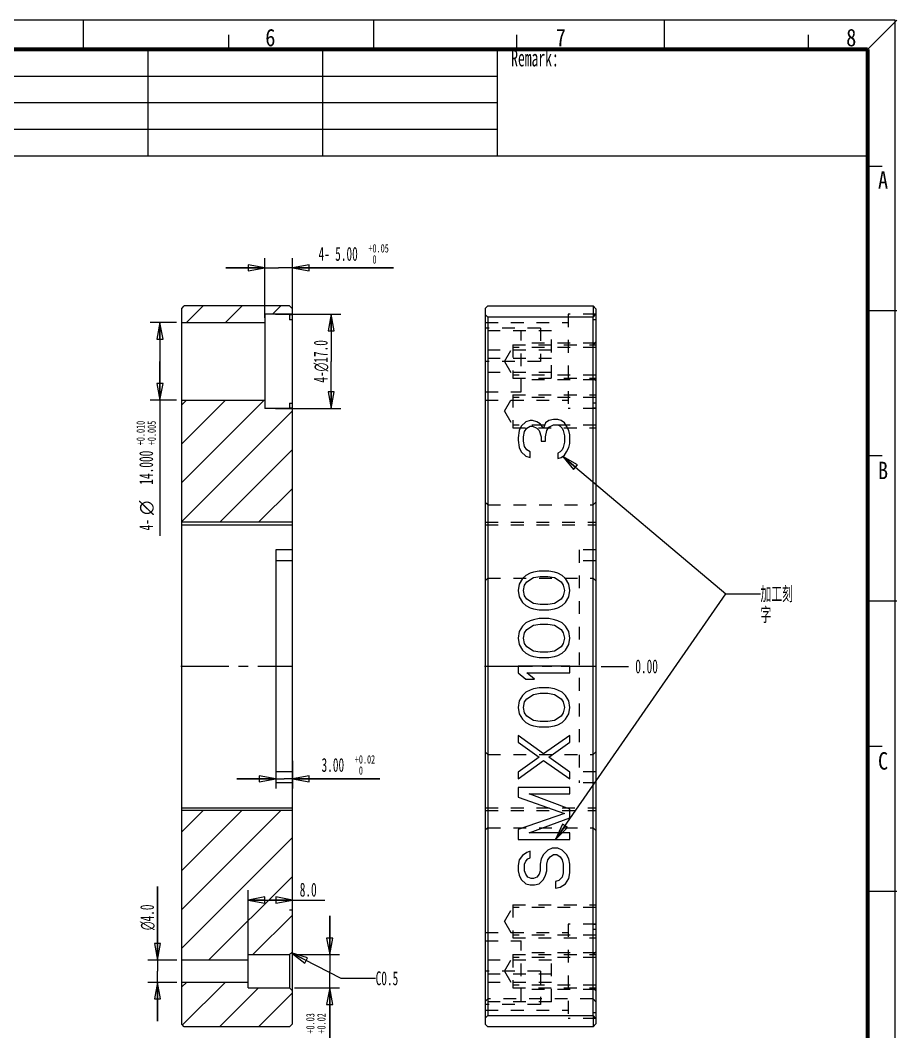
# Model space of a CAD drawing. Header units: millimetres. Extents: x 12 to 416, y 8 to 293.
# Drawn here: x 257.5 to 415.6, y 110.6 to 293.1 of the extents above; entities that cross this region are included whole.
import ezdxf
from ezdxf.enums import TextEntityAlignment as Align

# ---------------------------------------------------------------- set-up
doc = ezdxf.new("R2010")
doc.units = ezdxf.units.MM
doc.header["$LTSCALE"] = 23.1
doc.linetypes.add('CENTER', pattern=[0.6, 0.375, -0.075, 0.075, -0.075])
doc.linetypes.add('HIDDEN', pattern=[0.2, 0.1, -0.1])
doc.layers.get('0').update_dxf_attribs({"linetype": 'CONTINUOUS'})
for name, color, linetype in [('AXIS', 7, 'CONTINUOUS'), ('DEFAULT_2', 4, 'HIDDEN'), ('DIM', 7, 'CONTINUOUS'), ('NOTE', 7, 'CONTINUOUS')]:
    doc.layers.add(name, color=color, linetype=linetype)
doc.styles.get("Standard").update_dxf_attribs({"font": 'txt', "width": 0.6})
doc.styles.add('TEXTSTYLE_2', font='gdt', dxfattribs={"width": 0.6})
doc.styles.add('TEXTSTYLE_5', font='txt', dxfattribs={"width": 0.85})
doc.dimstyles.new('DIMSTYLE_12', dxfattribs={"dimtxt": 2.5, "dimasz": 3, "dimexe": 1.75, "dimexo": 0.875, "dimtad": 1, "dimdec": 3, "dimzin": 0, "dimdsep": 46, "dimtxsty": 'STANDARD', "dimblk": 'CLOSED', "dimblk1": 'CLOSED', "dimblk2": 'CLOSED', "dimcen": 0.09, "dimadec": 0, "dimazin": 0, "dimtol": 1, "dimtp": 0.01, "dimtm": -0.005, "dimtfac": 0.6, "dimtdec": 3, "dimtofl": 0, "dimtmove": 0, "dimatfit": 3, "dimldrblk": 'CLOSED', "dimfxl": 1, "dimtolj": 1, "dimtzin": 0, "dimarcsym": 0})
doc.dimstyles.new('DIMSTYLE_13', dxfattribs={"dimtxt": 2.5, "dimasz": 3, "dimexe": 1.75, "dimexo": 0.875, "dimtad": 1, "dimdec": 1, "dimzin": 0, "dimdsep": 46, "dimtxsty": 'STANDARD', "dimblk": 'CLOSED', "dimblk1": 'CLOSED', "dimblk2": 'CLOSED', "dimcen": 0.09, "dimadec": 0, "dimazin": 0, "dimtp": 0.2, "dimtm": 0.2, "dimtfac": 1, "dimtdec": 1, "dimtofl": 0, "dimtmove": 0, "dimatfit": 3, "dimldrblk": 'CLOSED', "dimfxl": 1, "dimtolj": 1, "dimtzin": 0, "dimarcsym": 0})
doc.dimstyles.new('DIMSTYLE_14', dxfattribs={"dimtxt": 2.5, "dimasz": 3, "dimexe": 1.75, "dimexo": 0.875, "dimtad": 1, "dimzin": 0, "dimdsep": 46, "dimtxsty": 'STANDARD', "dimblk": 'CLOSED', "dimblk1": 'CLOSED', "dimblk2": 'CLOSED', "dimcen": 0.09, "dimadec": 0, "dimazin": 0, "dimtol": 1, "dimtp": 0.05, "dimtfac": 0.6, "dimtofl": 0, "dimtmove": 0, "dimatfit": 3, "dimldrblk": 'CLOSED', "dimfxl": 1, "dimtolj": 1, "dimtzin": 0, "dimarcsym": 0})
doc.dimstyles.new('DIMSTYLE_15', dxfattribs={"dimtxt": 2.5, "dimasz": 3, "dimexe": 1.75, "dimexo": 0.875, "dimtad": 0, "dimtih": 1, "dimtoh": 1, "dimzin": 0, "dimdsep": 46, "dimtxsty": 'STANDARD', "dimblk": 'CLOSED', "dimblk1": 'CLOSED', "dimblk2": 'CLOSED', "dimcen": 0.09, "dimadec": 0, "dimazin": 0, "dimtp": 0.1, "dimtm": 0.1, "dimtfac": 1, "dimtofl": 0, "dimtmove": 0, "dimatfit": 3, "dimldrblk": 'CLOSED', "dimfxl": 1, "dimtolj": 1, "dimtzin": 0, "dimarcsym": 0})
doc.dimstyles.new('DIMSTYLE_16', dxfattribs={"dimtxt": 2.5, "dimasz": 3, "dimexe": 1.75, "dimexo": 0.875, "dimtad": 1, "dimdec": 1, "dimzin": 0, "dimdsep": 46, "dimtxsty": 'STANDARD', "dimblk": 'CLOSED', "dimblk1": 'CLOSED', "dimblk2": 'CLOSED', "dimcen": 0.09, "dimadec": 0, "dimazin": 0, "dimtp": 0.1, "dimtm": 0.1, "dimtfac": 1, "dimtdec": 1, "dimtofl": 0, "dimtmove": 0, "dimatfit": 3, "dimldrblk": 'CLOSED', "dimfxl": 1, "dimtolj": 1, "dimtzin": 0, "dimarcsym": 0})
doc.dimstyles.new('DIMSTYLE_17', dxfattribs={"dimtxt": 2.5, "dimasz": 3, "dimexe": 1.75, "dimexo": 0.875, "dimtad": 1, "dimzin": 0, "dimdsep": 46, "dimtxsty": 'STANDARD', "dimblk": 'CLOSED', "dimblk1": 'CLOSED', "dimblk2": 'CLOSED', "dimcen": 0.09, "dimadec": 0, "dimazin": 0, "dimtol": 1, "dimtp": 0.03, "dimtm": -0.02, "dimtfac": 0.6, "dimtofl": 0, "dimtmove": 0, "dimatfit": 3, "dimldrblk": 'CLOSED', "dimfxl": 1, "dimtolj": 1, "dimtzin": 0, "dimarcsym": 0})
doc.dimstyles.new('DIMSTYLE_18', dxfattribs={"dimtxt": 2.5, "dimasz": 3, "dimexe": 1.75, "dimexo": 0.875, "dimtad": 1, "dimzin": 0, "dimdsep": 46, "dimtxsty": 'STANDARD', "dimblk": 'CLOSED', "dimblk1": 'CLOSED', "dimblk2": 'CLOSED', "dimcen": 0.09, "dimadec": 0, "dimazin": 0, "dimtol": 1, "dimtp": 0.02, "dimtfac": 0.6, "dimtofl": 0, "dimtmove": 0, "dimatfit": 3, "dimldrblk": 'CLOSED', "dimfxl": 1, "dimtolj": 1, "dimtzin": 0, "dimarcsym": 0})
doc.dimstyles.get("Standard").update_dxf_attribs({"dimtxt": 2.5, "dimasz": 3, "dimexe": 1.75, "dimexo": 0.875, "dimtad": 1, "dimdec": 3, "dimzin": 0, "dimdsep": 46, "dimtxsty": 'STANDARD', "dimblk": 'CLOSED', "dimblk1": 'CLOSED', "dimblk2": 'CLOSED', "dimcen": 0.09, "dimadec": 0, "dimazin": 0, "dimtol": 1, "dimtp": 0.001, "dimtm": 0.001, "dimtfac": 1, "dimtdec": 3, "dimtofl": 0, "dimtmove": 0, "dimatfit": 3, "dimldrblk": 'CLOSED', "dimfxl": 1, "dimtolj": 1, "dimtzin": 0, "dimarcsym": 0})

# ---------------------------------------------------------------- blocks, each defined once
blk = doc.blocks.new('_CLOSED')
at = {"color": 0, "linetype": 'ByBlock'}
for p, q in [((0, 0), (-1, 0.183)), ((-1, 0.183), (-1, -0.183)), ((-1, -0.183), (0, 0)), ((-1, 0), (0, 0))]:
    blk.add_line(p, q, dxfattribs=at)
blk = doc.blocks.new('*D31')
at = {"layer": 'DIM', "color": 2, "linetype": 'Continuous'}
for p, q in [((285.72, 238.52), (280.96, 238.52)), ((282.71, 238.52), (282.71, 231.52)), ((282.71, 224.52), (282.71, 231.52)), ((282.71, 231.52), (282.71, 200.07)), ((285.72, 224.52), (280.96, 224.52))]:
    blk.add_line(p, q, dxfattribs=at)
at = {"layer": 'DIM', "color": 2, "linetype": 'Continuous', "xscale": 3, "yscale": 3, "zscale": 3}
for p, rotation in [((282.71, 238.52), 90), ((282.71, 224.52), 270)]:
    blk.add_blockref('_CLOSED', p, dxfattribs=dict(at, rotation=rotation))
at = {"layer": 'DIM', "color": 2, "linetype": 'Continuous', "width": 0.6}
for s, height, p in [('+0.010', 1.5, (279.96, 220.81)), ('+0.005', 1.5, (281.96, 220.81)), ('14.000', 2.5, (281.46, 215.41)), ('4-', 2.5, (281.46, 203.07))]:
    blk.add_text(s, height=height, rotation=90, dxfattribs=at).set_placement(p, align=Align.RIGHT)
at = {"layer": 'DIM', "color": 2, "linetype": 'Continuous', "style": 'TEXTSTYLE_2'}
blk.add_text('n', height=2.5, rotation=90, dxfattribs=at).set_placement((281.46, 206.41), align=Align.RIGHT)
blk = doc.blocks.new('*D32')
at = {"layer": 'DIM', "color": 2, "linetype": 'Continuous'}
for p, q in [((303.52, 240.02), (315.32, 240.02)), ((313.57, 240.02), (313.57, 231.52)), ((313.57, 223.02), (313.57, 231.52)), ((303.52, 223.02), (315.32, 223.02))]:
    blk.add_line(p, q, dxfattribs=at)
at = {"layer": 'DIM', "color": 2, "linetype": 'Continuous', "xscale": 3, "yscale": 3, "zscale": 3}
for p, rotation in [((313.57, 240.02), 90), ((313.57, 223.02), 270)]:
    blk.add_blockref('_CLOSED', p, dxfattribs=dict(at, rotation=rotation))
at = {"layer": 'DIM', "color": 2, "linetype": 'Continuous', "insert": (310.45, 231.52), "char_height": 2.5, "width": 12.3333, "attachment_point": 2, "rotation": 90, "line_spacing_factor": 0.9}
blk.add_mtext('4-\\Fgdt;{\\Fgdt;n}\\Ftxt;17.0', dxfattribs=at)
blk = doc.blocks.new('*D33')
at = {"layer": 'DIM', "color": 2, "linetype": 'Continuous'}
for p, q in [((301.6, 239.4), (301.6, 250.17)), ((306.6, 240.9), (306.6, 250.17)), ((301.6, 248.42), (294.6, 248.42)), ((294.6, 248.42), (304.1, 248.42)), ((324.81, 248.42), (304.1, 248.42)), ((306.6, 248.42), (324.81, 248.42))]:
    blk.add_line(p, q, dxfattribs=at)
at = {"layer": 'DIM', "color": 2, "linetype": 'Continuous', "xscale": 3, "yscale": 3, "zscale": 3}
blk.add_blockref('_CLOSED', (301.6, 248.42), dxfattribs=at)
at = {"layer": 'DIM', "color": 2, "linetype": 'Continuous', "xscale": 3, "yscale": 3, "zscale": 3, "rotation": 180}
blk.add_blockref('_CLOSED', (306.6, 248.42), dxfattribs=at)
at = {"layer": 'DIM', "color": 2, "linetype": 'Continuous', "width": 0.6}
for s, height, p in [('4-', 2.5, (311.31, 249.67)), ('5.00', 2.5, (314.31, 249.67)), ('+0.05', 1.5, (320.31, 251.17)), (' 0', 1.5, (320.31, 249.17))]:
    blk.add_text(s, height=height, dxfattribs=at).set_placement(p)
blk = doc.blocks.new('*D34')
at = {"layer": 'DIM', "color": 2, "linetype": 'Continuous'}
for p, q in [((298.6, 124.4), (298.6, 136.12)), ((306.6, 131.4), (306.6, 136.12)), ((298.6, 134.37), (302.6, 134.37)), ((306.6, 134.37), (302.6, 134.37)), ((302.6, 134.37), (312.42, 134.37))]:
    blk.add_line(p, q, dxfattribs=at)
at = {"layer": 'DIM', "color": 2, "linetype": 'Continuous', "xscale": 3, "yscale": 3, "zscale": 3, "rotation": 180}
blk.add_blockref('_CLOSED', (298.6, 134.37), dxfattribs=at)
at = {"layer": 'DIM', "color": 2, "linetype": 'Continuous', "xscale": 3, "yscale": 3, "zscale": 3}
blk.add_blockref('_CLOSED', (306.6, 134.37), dxfattribs=at)
at = {"layer": 'DIM', "color": 2, "linetype": 'Continuous', "insert": (307.92, 137.49), "char_height": 2.5, "width": 4.5, "attachment_point": 1, "line_spacing_factor": 0.9}
blk.add_mtext('8.0', dxfattribs=at)
blk = doc.blocks.new('*D35')
at = {"layer": 'DIM', "color": 2, "linetype": 'Continuous'}
blk.add_line((362.31, 176.52), (367.19, 176.52), dxfattribs=at)
at = {"layer": 'DIM', "color": 2, "linetype": 'Continuous', "insert": (368.44, 177.77), "char_height": 2.5, "width": 6, "attachment_point": 1, "line_spacing_factor": 0.9}
blk.add_mtext('0.00', dxfattribs=at)
blk = doc.blocks.new('*D43')
at = {"layer": 'DIM', "color": 2, "linetype": 'Continuous'}
for p, q in [((282.26, 123.52), (282.26, 136.79)), ((282.26, 136.79), (282.26, 121.52)), ((285.77, 123.52), (280.51, 123.52)), ((282.26, 112.52), (282.26, 121.52)), ((285.77, 119.52), (280.51, 119.52)), ((282.26, 119.52), (282.26, 112.52))]:
    blk.add_line(p, q, dxfattribs=at)
at = {"layer": 'DIM', "color": 2, "linetype": 'Continuous', "xscale": 3, "yscale": 3, "zscale": 3}
for p, rotation in [((282.26, 123.52), 270), ((282.26, 119.52), 90)]:
    blk.add_blockref('_CLOSED', p, dxfattribs=dict(at, rotation=rotation))
at = {"layer": 'DIM', "color": 2, "linetype": 'Continuous', "insert": (279.13, 128.95), "char_height": 2.5, "width": 7.8333, "attachment_point": 1, "rotation": 90, "line_spacing_factor": 0.9, "style": 'TEXTSTYLE_2'}
blk.add_mtext('{\\Fgdt;n}\\Ftxt;4.0', dxfattribs=at)
blk = doc.blocks.new('*D44')
at = {"layer": 'DIM', "color": 2, "linetype": 'Continuous'}
for p, q in [((313.32, 124.52), (313.32, 131.52)), ((313.32, 131.52), (313.32, 121.52)), ((306.97, 124.52), (315.07, 124.52)), ((313.32, 97.12), (313.32, 121.52)), ((306.97, 118.52), (315.07, 118.52)), ((313.32, 118.52), (313.32, 97.12))]:
    blk.add_line(p, q, dxfattribs=at)
at = {"layer": 'DIM', "color": 2, "linetype": 'Continuous', "xscale": 3, "yscale": 3, "zscale": 3}
for p, rotation in [((313.32, 124.52), 270), ((313.32, 118.52), 90)]:
    blk.add_blockref('_CLOSED', p, dxfattribs=dict(at, rotation=rotation))
at = {"layer": 'DIM', "color": 2, "linetype": 'Continuous', "width": 0.6}
for s, height, p in [('+0.03', 1.5, (310.57, 113.96)), ('+0.02', 1.5, (312.57, 113.96)), ('6.00', 2.5, (312.07, 109.46)), ('2-', 2.5, (312.07, 100.12))]:
    blk.add_text(s, height=height, rotation=90, dxfattribs=at).set_placement(p, align=Align.RIGHT)
at = {"layer": 'DIM', "color": 2, "linetype": 'Continuous', "style": 'TEXTSTYLE_2'}
blk.add_text('n', height=2.5, rotation=90, dxfattribs=at).set_placement((312.07, 103.46), align=Align.RIGHT)
blk = doc.blocks.new('*D45')
at = {"layer": 'DIM', "color": 2, "linetype": 'Continuous'}
for p, q in [((303.6, 159.95), (303.6, 154.49)), ((306.6, 159.45), (306.6, 154.49)), ((303.6, 156.24), (296.6, 156.24)), ((296.6, 156.24), (305.1, 156.24)), ((322.35, 156.24), (305.1, 156.24)), ((306.6, 156.24), (322.35, 156.24))]:
    blk.add_line(p, q, dxfattribs=at)
at = {"layer": 'DIM', "color": 2, "linetype": 'Continuous', "xscale": 3, "yscale": 3, "zscale": 3}
blk.add_blockref('_CLOSED', (303.6, 156.24), dxfattribs=at)
at = {"layer": 'DIM', "color": 2, "linetype": 'Continuous', "xscale": 3, "yscale": 3, "zscale": 3, "rotation": 180}
blk.add_blockref('_CLOSED', (306.6, 156.24), dxfattribs=at)
at = {"layer": 'DIM', "color": 2, "linetype": 'Continuous', "width": 0.6}
for s, height, p in [('3.00', 2.5, (311.85, 157.49)), ('+0.02', 1.5, (317.85, 158.99)), (' 0', 1.5, (317.85, 156.99))]:
    blk.add_text(s, height=height, dxfattribs=at).set_placement(p)
blk = doc.blocks.new('*T53')
at = {"color": 0, "linetype": 'ByBlock', "lineweight": -2}
for p, q in [((0, 0), (392.97, 0)), ((0, 0), (0, -19.2)), ((21.2, 0), (21.2, -19.2)), ((52.73, 0), (52.73, -19.2)), ((73.93, 0), (73.93, -19.2)), ((105.46, 0), (105.46, -19.2)), ((136.99, 0), (136.99, -19.2)), ((168.52, 0), (168.52, -19.2)), ((200.05, 0), (200.05, -19.2)), ((231.58, 0), (231.58, -19.2)), ((263.11, 0), (263.11, -19.2)), ((294.64, 0), (294.64, -19.2)), ((326.17, 0), (326.17, -19.2)), ((392.97, 0), (392.97, -19.2)), ((0, -4.8), (326.17, -4.8)), ((0, -9.6), (326.17, -9.6)), ((0, -14.4), (326.17, -14.4)), ((0, -19.2), (392.97, -19.2))]:
    blk.add_line(p, q, dxfattribs=at)
at = {"color": 0, "linetype": 'Continuous'}
for s, insert, char_height, width, attachment_point in [('  Remark:   ', (326.23, -0.06), 3, 66.68, 1), ('Finish Date:', (10.6, -7.2), 2.25, 21.08, 5), ('Future hour:', (63.33, -7.2), 2.25, 21.08, 5), ('Machining Code:', (10.6, -12), 2, 21.08, 5), ('Actual hour:', (63.33, -12), 2.25, 21.08, 5), ('QTY:', (10.6, -16.8), 2.25, 21.08, 5), ('Procedure Date:', (63.33, -16.8), 2, 21.08, 5)]:
    blk.add_mtext(s, dxfattribs=dict(at, insert=insert, char_height=char_height, width=width, attachment_point=attachment_point))
at = {"color": 0, "linetype": 'Continuous', "char_height": 2.25, "width": 21.08, "attachment_point": 5, "line_spacing_factor": 0.9}
for s, insert in [('Order Date: ', (10.6, -2.4)), ('Procedure:', (63.33, -2.4))]:
    blk.add_mtext(s, dxfattribs=dict(at, insert=insert))

msp = doc.modelspace()

# ---------------------------------------------------------------- hatches: boundary and pattern name
at = {"linetype": 'Continuous'}
h = msp.add_hatch(dxfattribs=at)
h.set_pattern_fill('A', color=2, scale=4.948508, angle=45, style=0, pattern_type=0)
h.set_pattern_definition([(45, (0, 0), (-3.499124, 3.499124), [])])
edge = h.paths.add_edge_path()
edge.add_line((306.596, 132.5442), (286.646, 132.5442))
edge.add_line((286.646, 150.5211), (286.646, 132.5442))
edge.add_line((306.596, 150.5211), (286.646, 150.5211))
edge.add_line((306.596, 150.5211), (306.596, 132.5442))
edge = h.paths.add_edge_path()
edge.add_line((306.596, 241.0211), (306.596, 240.0211))
edge.add_line((306.596, 240.0211), (301.596, 240.0211))
edge.add_line((301.596, 240.0211), (301.596, 238.5211))
edge.add_line((286.646, 238.5211), (301.596, 238.5211))
edge.add_line((286.646, 241.0711), (286.646, 238.5211))
edge.add_line((286.646, 241.0711), (287.096, 241.5211))
edge.add_line((306.096, 241.5211), (287.096, 241.5211))
edge.add_line((306.096, 241.5211), (306.596, 241.0211))
edge = h.paths.add_edge_path()
edge.add_line((306.596, 223.0211), (306.596, 202.5211))
edge.add_line((306.596, 202.5211), (286.646, 202.5211))
edge.add_line((286.646, 224.5211), (286.646, 202.5211))
edge.add_line((286.646, 224.5211), (301.596, 224.5211))
edge.add_line((301.596, 224.5211), (301.596, 223.0211))
edge.add_line((306.596, 223.0211), (301.596, 223.0211))
edge = h.paths.add_edge_path()
edge.add_line((306.596, 132.5442), (286.646, 132.5442))
edge.add_line((306.096, 132.5442), (306.596, 132.5442))
edge.add_line((306.596, 132.5442), (306.096, 132.5442))
edge.add_line((306.596, 132.5442), (286.646, 132.5442))
edge = h.paths.add_edge_path()
edge.add_line((306.596, 132.5442), (286.646, 132.5442))
edge.add_line((306.596, 125.0211), (306.596, 132.5442))
edge.add_line((306.096, 124.5211), (306.596, 125.0211))
edge.add_line((298.596, 124.5211), (306.096, 124.5211))
edge.add_line((298.596, 123.5211), (298.596, 124.5211))
edge.add_line((298.596, 123.5211), (286.646, 123.5211))
edge.add_line((286.646, 123.5211), (286.646, 132.5442))
edge = h.paths.add_edge_path()
edge.add_line((306.596, 112.0211), (306.596, 118.0211))
edge.add_line((306.596, 112.0211), (306.096, 111.5211))
edge.add_line((306.096, 111.5211), (287.096, 111.5211))
edge.add_line((287.096, 111.5211), (286.646, 111.9711))
edge.add_line((286.646, 111.9711), (286.646, 119.5211))
edge.add_line((298.596, 119.5211), (286.646, 119.5211))
edge.add_line((298.596, 118.5211), (298.596, 119.5211))
edge.add_line((298.596, 118.5211), (306.096, 118.5211))
edge.add_line((306.096, 118.5211), (306.596, 118.0211))

# ---------------------------------------------------------------- linework, layer by layer
at = {"color": 7, "linetype": 'Continuous'}
for p, q in [((415.3445, 293.0561), (12.216, 293.0561)), ((268.9167, 287.8187), (268.9167, 293.0577)), ((321.3062, 287.8187), (321.3062, 293.0577)), ((373.6957, 287.8187), (373.6957, 293.0577)), ((410.3683, 287.8187), (415.6072, 293.0577)), ((415.3445, 8.0571), (415.3445, 293.0561)), ((295.1114, 287.8187), (295.1114, 290.4382)), ((347.099, 287.8187), (347.099, 290.4382)), ((399.6668, 287.8187), (399.6668, 290.4382)), ((412.9878, 266.6605), (410.3683, 266.6605)), ((286.646, 241.0711), (287.096, 241.5211)), ((286.646, 111.9711), (286.646, 241.0711)), ((306.096, 241.5211), (287.096, 241.5211)), ((306.596, 241.0211), (306.096, 241.5211)), ((306.596, 112.0211), (306.596, 241.0211)), ((341.3866, 241.0711), (341.8366, 241.5211)), ((341.3866, 241.0711), (341.3866, 111.9711)), ((341.8366, 241.5211), (360.8366, 241.5211)), ((360.8366, 241.5211), (361.3366, 241.0211)), ((361.3366, 241.0211), (361.3366, 112.0211)), ((301.596, 240.0211), (301.596, 223.0211)), ((306.596, 240.0211), (301.596, 240.0211)), ((306.096, 239.9645), (306.096, 239.0319)), ((306.096, 239.9645), (306.596, 239.9645)), ((306.596, 239.0319), (306.096, 239.0319)), ((341.8366, 239.5211), (341.3866, 239.9711)), ((341.8366, 239.5211), (341.8366, 113.5211)), ((360.8366, 239.5211), (341.8366, 239.5211)), ((361.3366, 240.0211), (360.8366, 239.5211)), ((360.8366, 113.5211), (360.8366, 239.5211)), ((415.6072, 240.6682), (410.3683, 240.6682)), ((286.596, 237.5211), (286.596, 231.5211)), ((286.646, 238.5211), (301.596, 238.5211)), ((341.3366, 237.5211), (341.3366, 231.5211)), ((286.646, 224.5211), (301.596, 224.5211)), ((306.596, 223.0211), (301.596, 223.0211)), ((306.096, 224.0103), (306.096, 223.0778)), ((306.096, 224.0103), (306.596, 224.0103)), ((306.596, 223.0778), (306.096, 223.0778)), ((349.4818, 220.8421), (348.6845, 220.6469)), ((349.8805, 220.8421), (349.4818, 220.8421)), ((350.6779, 220.6469), (349.8805, 220.8421)), ((352.8706, 220.8421), (352.2726, 220.4517)), ((353.668, 221.0373), (352.8706, 220.8421)), ((354.4653, 221.0373), (353.668, 221.0373)), ((355.0633, 220.8421), (354.4653, 221.0373)), ((355.6614, 220.4517), (355.0633, 220.8421)), ((347.4884, 219.0854), (347.2891, 217.7191)), ((347.8871, 219.8662), (347.4884, 219.0854)), ((348.6845, 220.6469), (347.8871, 219.8662)), ((348.4851, 218.8903), (348.8838, 219.4758)), ((348.8838, 219.4758), (349.4818, 219.8662)), ((349.4818, 219.8662), (349.8805, 219.8662)), ((349.8805, 219.8662), (350.6779, 219.4758)), ((351.2759, 220.2566), (350.6779, 220.6469)), ((350.6779, 219.4758), (351.0765, 219.0854)), ((351.0765, 219.0854), (351.4752, 217.9143)), ((351.8739, 219.4758), (351.2759, 220.2566)), ((352.2726, 220.4517), (351.8739, 219.4758)), ((352.2726, 217.9143), (352.4719, 219.0854)), ((352.4719, 219.0854), (352.8706, 219.671)), ((352.8706, 219.671), (353.668, 220.0614)), ((353.668, 220.0614), (354.4653, 220.0614)), ((354.4653, 220.0614), (354.864, 219.8662)), ((354.864, 219.8662), (355.2627, 219.4758)), ((355.2627, 219.4758), (355.462, 219.0854)), ((355.462, 219.0854), (355.6614, 218.1095)), ((356.06, 219.8662), (355.6614, 220.4517)), ((356.4587, 219.0854), (356.06, 219.8662)), ((356.6581, 218.3047), (356.4587, 219.0854)), ((347.2891, 217.7191), (347.2891, 217.3287)), ((347.2891, 217.3287), (347.4884, 215.9624)), ((348.2858, 217.9143), (348.4851, 218.8903)), ((348.2858, 217.1336), (348.2858, 217.9143)), ((348.4851, 216.1576), (348.2858, 217.1336)), ((351.4752, 217.9143), (351.4752, 217.1336)), ((351.4752, 217.1336), (352.2726, 217.1336)), ((352.2726, 217.1336), (352.2726, 217.9143)), ((355.6614, 218.1095), (355.6614, 216.9384)), ((356.6581, 216.7432), (356.6581, 218.3047)), ((347.4884, 215.9624), (347.8871, 215.1817)), ((348.8838, 215.5721), (348.4851, 216.1576)), ((349.4818, 215.1817), (348.8838, 215.5721)), ((355.2627, 215.5721), (354.864, 215.1817)), ((355.462, 215.9624), (355.2627, 215.5721)), ((355.6614, 216.9384), (355.462, 215.9624)), ((356.06, 215.1817), (356.4587, 215.9624)), ((356.4587, 215.9624), (356.6581, 216.7432)), ((347.8871, 215.1817), (348.6845, 214.4009)), ((348.6845, 214.4009), (349.4818, 214.2058)), ((349.4818, 214.2058), (349.4818, 215.1817)), ((354.864, 215.1817), (354.4653, 214.9865)), ((354.4653, 214.9865), (354.4653, 214.0106)), ((354.4653, 214.0106), (355.0633, 214.2058)), ((355.0633, 214.2058), (355.6614, 214.5961)), ((355.6614, 214.5961), (356.06, 215.1817)), ((412.9878, 214.4711), (410.3683, 214.4711)), ((306.596, 202.5211), (286.646, 202.5211)), ((286.646, 202.0211), (306.596, 202.0211)), ((303.596, 197.5211), (303.596, 155.5211)), ((306.596, 197.5211), (303.596, 197.5211)), ((306.596, 195.5211), (303.596, 195.5211)), ((350.0798, 193.5159), (349.4818, 193.3207)), ((351.0765, 193.7111), (350.0798, 193.5159)), ((352.8706, 193.7111), (351.0765, 193.7111)), ((353.8673, 193.5159), (352.8706, 193.7111)), ((354.4653, 193.3207), (353.8673, 193.5159)), ((348.0864, 192.3447), (347.4884, 191.3688)), ((348.6845, 192.9303), (348.0864, 192.3447)), ((348.4851, 191.1736), (348.8838, 191.7592)), ((349.4818, 193.3207), (348.6845, 192.9303)), ((348.8838, 191.7592), (350.0798, 192.5399)), ((350.0798, 192.5399), (351.2759, 192.7351)), ((351.2759, 192.7351), (352.6713, 192.7351)), ((352.6713, 192.7351), (353.8673, 192.5399)), ((353.8673, 192.5399), (355.0633, 191.7592)), ((355.2627, 192.9303), (354.4653, 193.3207)), ((355.0633, 191.7592), (355.462, 191.1736)), ((355.8607, 192.3447), (355.2627, 192.9303)), ((356.4587, 191.3688), (355.8607, 192.3447)), ((347.4884, 191.3688), (347.2891, 190.1977)), ((347.2891, 190.1977), (347.4884, 189.0266)), ((348.2858, 190.1977), (348.4851, 191.1736)), ((348.4851, 189.2217), (348.2858, 190.1977)), ((355.462, 191.1736), (355.6614, 190.1977)), ((355.6614, 190.1977), (355.462, 189.2217)), ((356.6581, 190.1977), (356.4587, 191.3688)), ((356.4587, 189.0266), (356.6581, 190.1977)), ((347.4884, 189.0266), (348.0864, 188.0506)), ((348.0864, 188.0506), (348.6845, 187.4651)), ((348.8838, 188.6362), (348.4851, 189.2217)), ((350.0798, 187.8554), (348.8838, 188.6362)), ((355.0633, 188.6362), (353.8673, 187.8554)), ((355.462, 189.2217), (355.0633, 188.6362)), ((355.2627, 187.4651), (355.8607, 188.0506)), ((355.8607, 188.0506), (356.4587, 189.0266)), ((415.6072, 188.2787), (410.3683, 188.2787)), ((348.6845, 187.4651), (349.4818, 187.0747)), ((349.4818, 187.0747), (350.0798, 186.8795)), ((351.2759, 187.6602), (350.0798, 187.8554)), ((350.0798, 186.8795), (351.0765, 186.6843)), ((351.0765, 186.6843), (352.8706, 186.6843)), ((352.6713, 187.6602), (351.2759, 187.6602)), ((353.8673, 187.8554), (352.6713, 187.6602)), ((352.8706, 186.6843), (353.8673, 186.8795)), ((353.8673, 186.8795), (354.4653, 187.0747)), ((354.4653, 187.0747), (355.2627, 187.4651)), ((348.6845, 184.3421), (348.0864, 183.7565)), ((349.4818, 184.7324), (348.6845, 184.3421)), ((350.0798, 184.9276), (349.4818, 184.7324)), ((351.0765, 185.1228), (350.0798, 184.9276)), ((352.8706, 185.1228), (351.0765, 185.1228)), ((353.8673, 184.9276), (352.8706, 185.1228)), ((354.4653, 184.7324), (353.8673, 184.9276)), ((355.2627, 184.3421), (354.4653, 184.7324)), ((355.8607, 183.7565), (355.2627, 184.3421)), ((347.4884, 182.7806), (347.2891, 181.6094)), ((348.0864, 183.7565), (347.4884, 182.7806)), ((348.2858, 181.6094), (348.4851, 182.5854)), ((348.4851, 182.5854), (348.8838, 183.1709)), ((348.8838, 183.1709), (350.0798, 183.9517)), ((350.0798, 183.9517), (351.2759, 184.1469)), ((351.2759, 184.1469), (352.6713, 184.1469)), ((352.6713, 184.1469), (353.8673, 183.9517)), ((353.8673, 183.9517), (355.0633, 183.1709)), ((355.0633, 183.1709), (355.462, 182.5854)), ((355.462, 182.5854), (355.6614, 181.6094)), ((356.4587, 182.7806), (355.8607, 183.7565)), ((356.6581, 181.6094), (356.4587, 182.7806)), ((347.2891, 181.6094), (347.4884, 180.4383)), ((348.4851, 180.6335), (348.2858, 181.6094)), ((348.8838, 180.0479), (348.4851, 180.6335)), ((355.462, 180.6335), (355.0633, 180.0479)), ((355.6614, 181.6094), (355.462, 180.6335)), ((356.4587, 180.4383), (356.6581, 181.6094)), ((347.4884, 180.4383), (348.0864, 179.4624)), ((348.0864, 179.4624), (348.6845, 178.8768)), ((348.6845, 178.8768), (349.4818, 178.4864)), ((350.0798, 179.2672), (348.8838, 180.0479)), ((351.2759, 179.072), (350.0798, 179.2672)), ((352.6713, 179.072), (351.2759, 179.072)), ((353.8673, 179.2672), (352.6713, 179.072)), ((355.0633, 180.0479), (353.8673, 179.2672)), ((354.4653, 178.4864), (355.2627, 178.8768)), ((355.2627, 178.8768), (355.8607, 179.4624)), ((355.8607, 179.4624), (356.4587, 180.4383)), ((349.4818, 178.4864), (350.0798, 178.2912)), ((350.0798, 178.2912), (351.0765, 178.0961)), ((351.0765, 178.0961), (352.8706, 178.0961)), ((352.8706, 178.0961), (353.8673, 178.2912)), ((353.8673, 178.2912), (354.4653, 178.4864)), ((347.2891, 176.5346), (347.2891, 175.3634)), ((356.6581, 176.5346), (347.2891, 176.5346)), ((347.2891, 175.3634), (348.6845, 174.1923)), ((348.8838, 175.3634), (356.6581, 175.3634)), ((350.2792, 174.1923), (348.8838, 175.3634)), ((356.6581, 175.3634), (356.6581, 176.5346)), ((348.6845, 174.1923), (350.2792, 174.1923)), ((348.6845, 171.8501), (348.0864, 171.2645)), ((349.4818, 172.2404), (348.6845, 171.8501)), ((350.0798, 172.4356), (349.4818, 172.2404)), ((351.0765, 172.6308), (350.0798, 172.4356)), ((350.0798, 171.4597), (351.2759, 171.6549)), ((352.8706, 172.6308), (351.0765, 172.6308)), ((351.2759, 171.6549), (352.6713, 171.6549)), ((352.6713, 171.6549), (353.8673, 171.4597)), ((353.8673, 172.4356), (352.8706, 172.6308)), ((354.4653, 172.2404), (353.8673, 172.4356)), ((355.2627, 171.8501), (354.4653, 172.2404)), ((355.8607, 171.2645), (355.2627, 171.8501)), ((347.4884, 170.2886), (347.2891, 169.1174)), ((348.0864, 171.2645), (347.4884, 170.2886)), ((348.2858, 169.1174), (348.4851, 170.0934)), ((348.4851, 170.0934), (348.8838, 170.6789)), ((348.8838, 170.6789), (350.0798, 171.4597)), ((353.8673, 171.4597), (355.0633, 170.6789)), ((355.0633, 170.6789), (355.462, 170.0934)), ((355.462, 170.0934), (355.6614, 169.1174)), ((356.4587, 170.2886), (355.8607, 171.2645)), ((356.6581, 169.1174), (356.4587, 170.2886)), ((347.2891, 169.1174), (347.4884, 167.9463)), ((347.4884, 167.9463), (348.0864, 166.9704)), ((348.4851, 168.1415), (348.2858, 169.1174)), ((348.8838, 167.5559), (348.4851, 168.1415)), ((355.462, 168.1415), (355.0633, 167.5559)), ((355.6614, 169.1174), (355.462, 168.1415)), ((355.8607, 166.9704), (356.4587, 167.9463)), ((356.4587, 167.9463), (356.6581, 169.1174)), ((348.0864, 166.9704), (348.6845, 166.3848)), ((348.6845, 166.3848), (349.4818, 165.9944)), ((350.0798, 166.7752), (348.8838, 167.5559)), ((351.2759, 166.58), (350.0798, 166.7752)), ((352.6713, 166.58), (351.2759, 166.58)), ((353.8673, 166.7752), (352.6713, 166.58)), ((355.0633, 167.5559), (353.8673, 166.7752)), ((354.4653, 165.9944), (355.2627, 166.3848)), ((355.2627, 166.3848), (355.8607, 166.9704)), ((349.4818, 165.9944), (350.0798, 165.7992)), ((350.0798, 165.7992), (351.0765, 165.6041)), ((351.0765, 165.6041), (352.8706, 165.6041)), ((352.8706, 165.6041), (353.8673, 165.7992)), ((353.8673, 165.7992), (354.4653, 165.9944)), ((351.8739, 160.7244), (347.2891, 164.0426)), ((347.2891, 164.0426), (347.2891, 162.8714)), ((347.2891, 162.8714), (351.0765, 160.1388)), ((356.6581, 164.0426), (351.8739, 160.7244)), ((352.8706, 160.1388), (356.6581, 162.8714)), ((356.6581, 162.8714), (356.6581, 164.0426)), ((412.9878, 162.084), (410.3683, 162.084)), ((351.0765, 160.1388), (347.2891, 157.4062)), ((347.2891, 156.2351), (351.8739, 159.5532)), ((351.8739, 159.5532), (356.6581, 156.2351)), ((356.6581, 157.4062), (352.8706, 160.1388)), ((306.596, 157.5211), (303.596, 157.5211)), ((347.2891, 157.4062), (347.2891, 156.2351)), ((356.6581, 156.2351), (356.6581, 157.4062)), ((306.596, 155.5211), (303.596, 155.5211)), ((356.6581, 154.6736), (347.2891, 154.6736)), ((347.2891, 154.6736), (347.2891, 152.9169)), ((349.2825, 153.5024), (356.6581, 153.5024)), ((356.6581, 150.7698), (349.2825, 153.5024)), ((356.6581, 153.5024), (356.6581, 154.6736)), ((347.2891, 152.9169), (355.6614, 149.9891)), ((286.646, 151.0211), (306.596, 151.0211)), ((306.596, 150.5211), (286.646, 150.5211)), ((355.6614, 149.9891), (347.2891, 147.0612)), ((356.6581, 149.2083), (356.6581, 150.7698)), ((349.2825, 146.4757), (356.6581, 149.2083)), ((347.2891, 147.0612), (347.2891, 145.3046)), ((356.6581, 146.4757), (349.2825, 146.4757)), ((356.6581, 145.3046), (356.6581, 146.4757)), ((347.2891, 145.3046), (356.6581, 145.3046)), ((348.0864, 142.3767), (347.4884, 141.596)), ((348.8838, 142.9623), (348.0864, 142.3767)), ((349.4818, 143.1575), (348.8838, 142.9623)), ((349.4818, 141.9864), (349.4818, 143.1575)), ((351.8739, 142.5719), (351.4752, 141.7912)), ((352.6713, 143.3527), (351.8739, 142.5719)), ((353.4686, 143.7431), (352.6713, 143.3527)), ((353.0699, 142.1816), (353.668, 142.5719)), ((354.4653, 143.7431), (353.4686, 143.7431)), ((353.668, 142.5719), (354.266, 142.5719)), ((354.266, 142.5719), (354.864, 142.1816)), ((355.2627, 143.3527), (354.4653, 143.7431)), ((356.06, 142.5719), (355.2627, 143.3527)), ((356.4587, 141.7912), (356.06, 142.5719)), ((347.4884, 141.596), (347.2891, 140.6201)), ((347.2891, 140.6201), (347.2891, 139.6441)), ((348.4851, 140.8152), (348.6845, 141.4008)), ((348.4851, 139.6441), (348.4851, 140.8152)), ((348.6845, 141.4008), (349.0831, 141.7912)), ((349.0831, 141.7912), (349.4818, 141.9864)), ((351.4752, 141.7912), (351.2759, 140.8152)), ((351.2759, 140.8152), (351.2759, 139.6441)), ((352.4719, 140.8152), (352.6713, 141.596)), ((352.4719, 139.6441), (352.4719, 140.8152)), ((352.6713, 141.596), (353.0699, 142.1816)), ((354.864, 142.1816), (355.2627, 141.596)), ((355.2627, 141.596), (355.462, 140.8152)), ((355.462, 140.8152), (355.462, 139.2537)), ((356.6581, 140.8152), (356.4587, 141.7912)), ((356.6581, 139.2537), (356.6581, 140.8152)), ((347.2891, 139.6441), (347.4884, 138.8634)), ((347.4884, 138.8634), (347.8871, 138.0826)), ((348.6845, 139.0586), (348.4851, 139.6441)), ((349.0831, 138.473), (348.6845, 139.0586)), ((351.0765, 139.0586), (350.6779, 138.473)), ((351.2759, 139.6441), (351.0765, 139.0586)), ((351.8739, 138.0826), (352.2726, 138.8634)), ((352.2726, 138.8634), (352.4719, 139.6441)), ((355.462, 139.2537), (355.2627, 138.473)), ((356.4587, 138.2778), (356.6581, 139.2537)), ((347.8871, 138.0826), (348.6845, 137.3019)), ((348.6845, 137.3019), (349.4818, 137.1067)), ((349.6812, 138.2778), (349.0831, 138.473)), ((349.4818, 137.1067), (350.2792, 137.1067)), ((350.0798, 138.2778), (349.6812, 138.2778)), ((350.6779, 138.473), (350.0798, 138.2778)), ((350.2792, 137.1067), (351.0765, 137.3019)), ((351.0765, 137.3019), (351.8739, 138.0826)), ((354.6647, 137.8874), (354.0666, 137.6922)), ((354.0666, 137.6922), (354.0666, 136.5211)), ((355.2627, 138.473), (354.6647, 137.8874)), ((354.864, 136.7163), (355.8607, 137.3019)), ((355.8607, 137.3019), (356.4587, 138.2778)), ((354.0666, 136.5211), (354.864, 136.7163)), ((415.6072, 135.8892), (410.3683, 135.8892)), ((306.596, 132.5442), (306.096, 132.5442)), ((298.596, 124.5211), (306.096, 124.5211)), ((298.596, 118.5211), (298.596, 124.5211)), ((306.096, 124.5211), (306.596, 125.0211)), ((306.096, 124.5211), (306.096, 118.5211)), ((298.596, 123.5211), (286.646, 123.5211)), ((341.3366, 121.5211), (341.3366, 115.5211)), ((298.596, 119.5211), (286.646, 119.5211)), ((298.596, 118.5211), (306.096, 118.5211)), ((306.096, 118.5211), (306.596, 118.0211)), ((341.3866, 113.0711), (341.8366, 113.5211)), ((341.8366, 113.5211), (360.8366, 113.5211)), ((360.8366, 113.5211), (361.3366, 113.0211)), ((287.096, 111.5211), (286.646, 111.9711)), ((306.096, 111.5211), (287.096, 111.5211)), ((306.596, 112.0211), (306.096, 111.5211)), ((341.8366, 111.5211), (341.3866, 111.9711)), ((360.8366, 111.5211), (341.8366, 111.5211)), ((361.3366, 112.0211), (360.8366, 111.5211))]:
    msp.add_line(p, q, dxfattribs=at)
at = {"color": 2, "linetype": 'Continuous'}
for p, q in [((286.646, 237.5211), (286.596, 237.5211)), ((341.3866, 237.5211), (341.3366, 237.5211)), ((286.646, 231.5211), (286.596, 231.5211)), ((341.3866, 231.5211), (341.3366, 231.5211)), ((341.3866, 121.5211), (341.3366, 121.5211)), ((341.3866, 115.5211), (341.3366, 115.5211))]:
    msp.add_line(p, q, dxfattribs=at)
at = {"color": 7, "linetype": 'Continuous', "const_width": 0.7}
for points in [[(410.3683, 287.8187), (17.4472, 287.8187)], [(410.3683, 13.2978), (410.3683, 287.8187)]]:
    msp.add_lwpolyline(points, dxfattribs=at)
at = {"layer": 'AXIS', "color": 1, "linetype": 'CENTER'}
for p, q in [((286.496, 176.5211), (306.696, 176.5211)), ((341.2366, 176.5211), (361.4366, 176.5211))]:
    msp.add_line(p, q, dxfattribs=at)
at = {"layer": 'DEFAULT_2', "color": 4, "linetype": 'HIDDEN'}
for p, q in [((360.8366, 241.5211), (360.8366, 239.5211)), ((356.3366, 240.0211), (356.3366, 223.0211)), ((361.3366, 240.0211), (356.3366, 240.0211)), ((361.3366, 239.9645), (360.8366, 239.9645)), ((361.3366, 239.0319), (360.8366, 239.0319)), ((341.3866, 238.5211), (356.3366, 238.5211)), ((351.3366, 237.5211), (341.3866, 237.5211)), ((351.3366, 237.5211), (351.3366, 231.5211)), ((353.3366, 237.0211), (341.3866, 237.0211)), ((347.8366, 226.0211), (347.8366, 237.0211)), ((353.3366, 228.5211), (353.3366, 237.0211)), ((344.8344, 231.5211), (346.3366, 234.0211)), ((346.3366, 234.5211), (346.3366, 228.5211)), ((346.3366, 234.5211), (361.3366, 234.5211)), ((361.3366, 234.0211), (346.3366, 234.0211)), ((361.3366, 234.8211), (347.8366, 234.8211)), ((360.8366, 234.5211), (361.3366, 235.0211)), ((353.3366, 233.5211), (341.3866, 233.5211)), ((353.3366, 232.0211), (341.3866, 232.0211)), ((351.3366, 231.5211), (341.3866, 231.5211)), ((344.8344, 231.5211), (346.3366, 229.0211)), ((353.3366, 229.5211), (341.3866, 229.5211)), ((361.3366, 229.0211), (346.3366, 229.0211)), ((346.3366, 228.5211), (361.3366, 228.5211)), ((361.3366, 228.2211), (347.8366, 228.2211)), ((360.8366, 228.5211), (361.3366, 228.0211)), ((341.3866, 226.0211), (347.8366, 226.0211)), ((341.3866, 224.5211), (356.3366, 224.5211)), ((344.8344, 222.5211), (346.3366, 225.0211)), ((346.3366, 225.5211), (346.3366, 219.5211)), ((346.3366, 225.5211), (361.3366, 225.5211)), ((361.3366, 225.0211), (346.3366, 225.0211)), ((361.3366, 223.0211), (356.3366, 223.0211)), ((361.3366, 224.0103), (360.8366, 224.0103)), ((361.3366, 223.0778), (360.8366, 223.0778)), ((344.8344, 222.5211), (346.3366, 220.0211)), ((361.3366, 220.0211), (346.3366, 220.0211)), ((346.3366, 219.5211), (361.3366, 219.5211)), ((341.8366, 205.6211), (341.3866, 206.0711)), ((341.8366, 205.6211), (360.8366, 205.6211)), ((360.8366, 205.6211), (361.3366, 206.1211)), ((341.3866, 202.5211), (361.3366, 202.5211)), ((341.3866, 202.0211), (361.3366, 202.0211)), ((358.3366, 197.5211), (358.3366, 155.5211)), ((361.3366, 197.5211), (358.3366, 197.5211)), ((361.3366, 195.5211), (358.3366, 195.5211)), ((341.8366, 192.4211), (341.3866, 191.9711)), ((341.8366, 192.4211), (360.8366, 192.4211)), ((360.8366, 192.4211), (361.3366, 191.9211)), ((341.8366, 160.6211), (341.3866, 161.0711)), ((341.8366, 160.6211), (360.8366, 160.6211)), ((360.8366, 160.6211), (361.3366, 161.1211)), ((361.3366, 157.5211), (358.3366, 157.5211)), ((361.3366, 155.5211), (358.3366, 155.5211)), ((341.3866, 151.0211), (361.3366, 151.0211)), ((341.3866, 150.5211), (361.3366, 150.5211)), ((341.8366, 147.4211), (341.3866, 146.9711)), ((341.8366, 147.4211), (360.8366, 147.4211)), ((360.8366, 147.4211), (361.3366, 146.9211)), ((346.3366, 133.5211), (361.3366, 133.5211)), ((346.3366, 133.5211), (346.3366, 127.5211)), ((344.8344, 130.5211), (346.3366, 133.0211)), ((361.3366, 133.0211), (346.3366, 133.0211)), ((344.8344, 130.5211), (346.3366, 128.0211)), ((361.3366, 130.0211), (356.3366, 130.0211)), ((356.3366, 130.0211), (356.3366, 113.0211)), ((361.3366, 129.9645), (360.8366, 129.9645)), ((341.3866, 128.5211), (356.3366, 128.5211)), ((361.3366, 128.0211), (346.3366, 128.0211)), ((361.3366, 129.0319), (360.8366, 129.0319)), ((341.3866, 127.0211), (347.8366, 127.0211)), ((346.3366, 127.5211), (361.3366, 127.5211)), ((347.8366, 116.0211), (347.8366, 127.0211)), ((346.3366, 124.5211), (361.3366, 124.5211)), ((346.3366, 124.5211), (346.3366, 118.5211)), ((361.3366, 124.8211), (347.8366, 124.8211)), ((353.3366, 116.0211), (353.3366, 124.5211)), ((360.8366, 124.5211), (361.3366, 125.0211)), ((353.3366, 123.5211), (341.3866, 123.5211)), ((344.8344, 121.5211), (346.3366, 124.0211)), ((361.3366, 124.0211), (346.3366, 124.0211)), ((351.3366, 121.5211), (341.3866, 121.5211)), ((353.3366, 121.0211), (341.3866, 121.0211)), ((344.8344, 121.5211), (346.3366, 119.0211)), ((351.3366, 121.5211), (351.3366, 115.5211)), ((353.3366, 119.5211), (341.3866, 119.5211)), ((361.3366, 119.0211), (346.3366, 119.0211)), ((346.3366, 118.5211), (361.3366, 118.5211)), ((361.3366, 118.2211), (347.8366, 118.2211)), ((360.8366, 118.5211), (361.3366, 118.0211)), ((341.3866, 116.0711), (341.8366, 116.5211)), ((353.3366, 116.0211), (341.3866, 116.0211)), ((351.3366, 115.5211), (341.3866, 115.5211)), ((360.8366, 116.5211), (341.8366, 116.5211)), ((360.8366, 116.5211), (361.3366, 116.0211)), ((341.3866, 114.5211), (356.3366, 114.5211)), ((361.3366, 114.0103), (360.8366, 114.0103)), ((360.8366, 113.5211), (360.8366, 111.5211)), ((361.3366, 113.0211), (356.3366, 113.0211)), ((361.3366, 113.0778), (360.8366, 113.0778))]:
    msp.add_line(p, q, dxfattribs=at)

# ---------------------------------------------------------------- block references
msp.add_blockref('*T53', (17.3818, 287.7958))

# ---------------------------------------------------------------- texts
at = {"color": 7, "linetype": 'Continuous', "char_height": 3.1434, "width": 2.671864, "line_spacing_factor": 0.9, "style": 'TEXTSTYLE_5'}
for s, insert, attachment_point in [('6', (302.6196, 291.5066), 2), ('7', (355.0091, 291.5066), 2), ('8', (407.3985, 291.5066), 2), ('A', (414.0404, 265.8151), 3), ('B', (414.0404, 213.4257), 3), ('C', (414.0404, 161.0362), 3)]:
    msp.add_mtext(s, dxfattribs=dict(at, insert=insert, attachment_point=attachment_point))
at = {"layer": 'NOTE', "color": 2, "linetype": 'Continuous', "char_height": 2.5, "width": 6, "attachment_point": 1, "line_spacing_factor": 0.9}
for s, insert in [('加工刻字', (391.0258, 190.8448)), ('C0.5', (321.6088, 121.5039))]:
    msp.add_mtext(s, dxfattribs=dict(at, insert=insert))

# ---------------------------------------------------------------- dimensions: what is measured, and where the dimension line sits
at = {"layer": 'DIM', "color": 2, "linetype": 'Continuous'}
for base, p1, p2, angle, text, dimstyle, picture, middle in [((301.596, 248.4194), (306.596, 240.0211), (301.596, 238.5211), 180, '4-<>', 'DIMSTYLE_14', '*D33', (318.0607, 248.4194)), ((313.5746, 223.0211), (302.648, 240.0211), (302.648, 223.0211), 270, '4-%%c<>', 'DIMSTYLE_13', '*D32', (313.5746, 231.5211)), ((282.7106, 224.5211), (286.596, 238.5211), (286.596, 224.5211), 270, '4-%%c<>', 'DIMSTYLE_12', '*D31', (282.7106, 210.4397)), ((282.2595, 123.5211), (286.646, 119.5211), (286.646, 123.5211), 90, '%%c<>', 'DIMSTYLE_16', '*D43', (282.2595, 132.87)), ((313.3163, 124.5211), (306.096, 118.5211), (306.096, 124.5211), 90, '2-%%c<>', 'DIMSTYLE_17', '*D44', (313.3163, 105.5412))]:
    dim = msp.add_linear_dim(base=base, p1=p1, p2=p2, angle=angle, text=text, dimstyle=dimstyle, dxfattribs=at)
    dim.commit()
    dim.dimension.update_dxf_attribs({"geometry": picture, "text_midpoint": middle, "dimtype": 160})
dim = msp.add_ordinate_dim(feature_location=(362.3115625, 176.5211234731), offset=(4.876563476, 0), dtype=0, origin=(341.2365625, 176.5211234731), dimstyle='DIMSTYLE_15', override={"dimtad": 1, "dimtih": 0, "dimtoh": 0}, dxfattribs=at)
dim.commit()
dim.dimension.update_dxf_attribs({"geometry": '*D35', "text_midpoint": (371.438125976, 176.5211234731)})
for base, p1, p2, dimstyle, picture, middle in [((303.596, 156.2447), (306.596, 160.3211), (303.596, 160.8211), 'DIMSTYLE_18', '*D45', (317.0961, 156.2447)), ((298.596, 134.3665), (306.596, 130.5211), (298.596, 123.5211), 'DIMSTYLE_13', '*D34', (310.169, 134.3665))]:
    dim = msp.add_linear_dim(base=base, p1=p1, p2=p2, angle=180, dimstyle=dimstyle, dxfattribs=at)
    dim.commit()
    dim.dimension.update_dxf_attribs({"geometry": picture, "text_midpoint": middle, "dimtype": 160})

# ---------------------------------------------------------------- leaders
at = {"layer": 'NOTE', "color": 2, "linetype": 'Continuous', "annotation_type": 0, "has_hookline": 1, "hookline_direction": 1}
for points, text_width in [([(355.3506, 214.3933), (384.7758, 189.5948), (391.0258, 189.5948)], 4.0894), ([(354.0688, 145.3046), (384.7758, 189.5948), (391.0258, 189.5948)], 4.0894), ([(306.4171, 124.8422), (315.3588, 120.2539), (321.6088, 120.2539)], 4.6429)]:
    msp.add_leader(points, dimstyle='STANDARD', override={"dimtad": 0}, dxfattribs=dict(at, text_width=text_width))

doc.saveas('drawing.dxf')
